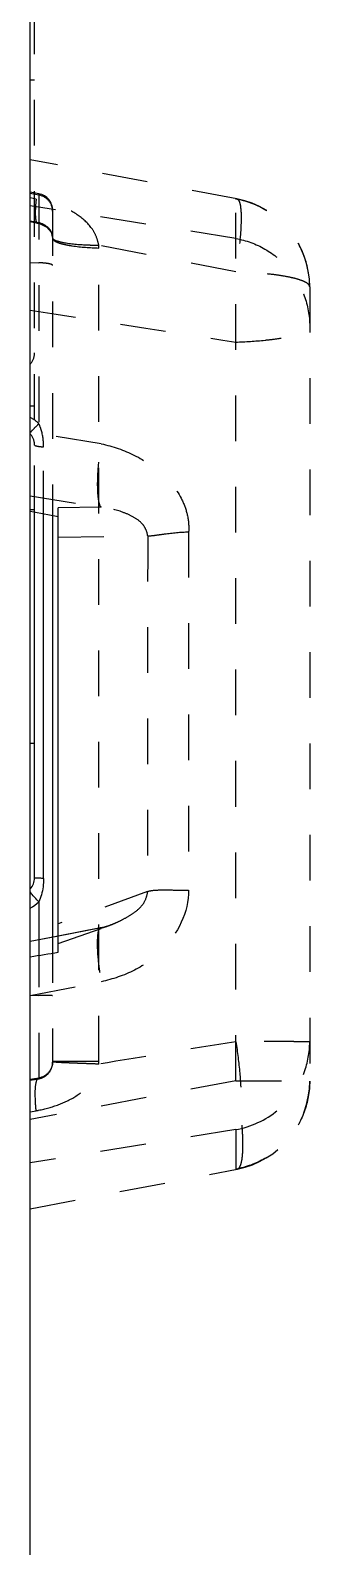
# Model space of a CAD drawing. Header units: millimetres. Extents: x 1540 to 3369, y -3458 to 1222.
# Drawn here: x 2584.7 to 2594.7, y -443.2 to -389 of the extents above; entities that cross this region are included whole.
import ezdxf

# ---------------------------------------------------------------- set-up
doc = ezdxf.new("R2010")
doc.units = ezdxf.units.MM
doc.header["$LTSCALE"] = 16.335
doc.linetypes.add('HIDDEN', pattern=[0.2, 0.1, -0.1])
doc.layers.add('21', color=7, linetype='CONTINUOUS')

msp = doc.modelspace()

# ---------------------------------------------------------------- linework, layer by layer
at = {"layer": '21', "color": 7, "linetype": 'Continuous'}
for p, q in [((2584.662, -635.737), (2584.662, -215.737)), ((2584.812, -419.319), (2584.812, -406.2)), ((2585.137, -419.338), (2585.137, -406.391)), ((2585.462, -406.391), (2585.462, -421.438)), ((2585.662, -421.978), (2585.662, -406.391)), ((2584.812, -414.516), (2584.662, -414.516)), ((2584.966, -420.176), (2584.966, -421.595)), ((2585.662, -421.399), (2584.662, -421.592)), ((2585.614, -421.414), (2584.662, -421.597))]:
    msp.add_line(p, q, dxfattribs=at)
at = {"layer": '21', "color": 8, "linetype": 'HIDDEN'}
for p, q in [((2584.812, -406.2), (2584.812, -385.989)), ((2584.812, -390.792), (2584.662, -390.792)), ((2592.059, -395.039), (2584.662, -393.636)), ((2584.966, -394.851), (2584.662, -394.797)), ((2584.966, -394.898), (2584.662, -394.846)), ((2584.872, -395.041), (2584.662, -394.999)), ((2592.018, -396.453), (2584.662, -395.285)), ((2584.966, -394.851), (2584.966, -403.076)), ((2592.018, -395.044), (2592.06, -395.04)), ((2592.018, -426.574), (2592.018, -395.044)), ((2584.662, -395.818), (2584.966, -395.88)), ((2584.662, -395.85), (2584.914, -395.902)), ((2585.462, -395.445), (2585.462, -406.391)), ((2584.914, -395.902), (2584.966, -395.88)), ((2585.255, -396.049), (2585.409, -396.226)), ((2585.409, -396.226), (2585.462, -396.441)), ((2592.018, -397.647), (2587.113, -396.701)), ((2587.115, -425.885), (2587.115, -396.794)), ((2584.662, -397.314), (2584.966, -397.322)), ((2594.662, -398.183), (2594.662, -426.592)), ((2584.662, -402.442), (2584.812, -402.442)), ((2587.204, -403.796), (2584.662, -403.384)), ((2585.137, -406.391), (2585.137, -403.905)), ((2584.662, -405.658), (2587.204, -406.063)), ((2584.662, -406.142), (2584.812, -406.142)), ((2585.661, -406.391), (2585.662, -406.081)), ((2587.204, -406.063), (2585.662, -406.081)), ((2585.662, -407.13), (2588.865, -407.09)), ((2590.33, -406.944), (2590.327, -419.758)), ((2588.862, -419.808), (2585.662, -420.968)), ((2587.2, -421.11), (2585.614, -421.414)), ((2585.662, -421.668), (2587.544, -421.004)), ((2587.174, -421.108), (2585.662, -421.399)), ((2587.176, -421.108), (2587.174, -421.108)), ((2587.2, -421.11), (2587.176, -421.108)), ((2584.966, -421.595), (2584.966, -426.504)), ((2585.462, -421.438), (2585.462, -425.898)), ((2584.662, -423.529), (2587.2, -423.034)), ((2584.662, -423.52), (2584.966, -423.521)), ((2584.966, -426.478), (2584.662, -426.531)), ((2584.662, -426.557), (2584.966, -426.504)), ((2592.018, -426.574), (2584.662, -427.959)), ((2584.662, -427.681), (2584.872, -427.645)), ((2592.018, -428.323), (2584.662, -429.511)), ((2592.018, -428.323), (2592.018, -429.732)), ((2584.662, -431.158), (2592.067, -429.734)), ((2592.018, -429.732), (2592.068, -429.734)), ((2592.068, -429.734), (2592.07, -429.734))]:
    msp.add_line(p, q, dxfattribs=at)
for points in [[(2584.913, -395.9), (2584.966, -395.911), (2585.255, -396.049)], [(2587.54, -421.001), (2587.492, -421.019), (2587.31, -421.077), (2587.176, -421.108)]]:
    msp.add_lwpolyline(points, dxfattribs=at)
for centre, radius, start, end in [((2584.862, -395.442), 0.6, 0, 80), ((2591.462, -398.183), 3.2, 0, 79.2388), ((2584.649, -396.794), 2.466, 0.0007, 2.1619), ((2584.212, -400.545), 0.6, 318.5904, 0), ((2584.103, -403.925), 1.211, 44.5099, 62.494), ((2584.212, -403.839), 0.6, 0, 41.4096), ((6685.325, -414.576), 4096.467, 179.895296, 180.073175), ((2586.051, -417.159), 4.122, 293.878, 297.703), ((2586.218, -417.538), 3.707, 290.9323, 293.8744), ((2754.099, -1431.381), 1019.173, 99.150638, 99.430086), ((2584.869, -425.913), 0.593, 339.7848, 359.9643), ((2584.575, -425.885), 2.54, 357.8516, 359.9999), ((2591.462, -426.592), 3.2, 280.9404, 360), ((2583.967, -422.609), 5.117, 280.1858, 281.1809)]:
    msp.add_arc(centre, radius, start, end, dxfattribs=at)
at = {"layer": '21', "color": 7, "linetype": 'Continuous'}
for centre, radius, start, end in [((2584.212, -419.319), 0.6, 318.5901, 0), ((2584.106, -419.331), 1.206, 297.4747, 315.4836)]:
    msp.add_arc(centre, radius, start, end, dxfattribs=at)
at = {"layer": '21', "color": 8, "linetype": 'HIDDEN'}
for points, knots in [([(2584.872, -395.041), (2584.866, -395.09), (2584.85, -395.261), (2584.839, -395.434), (2584.84, -395.557)], [0, 0, 0, 0, 0.287137, 1, 1, 1, 1]), ([(2587.113, -396.701), (2587.093, -396.582), (2587.026, -396.352), (2586.778, -395.941), (2586.302, -395.538), (2585.616, -395.228), (2585.122, -395.092), (2584.872, -395.041)], [0, 0, 0, 0, 0.122561, 0.240372, 0.482427, 0.740171, 1, 1, 1, 1]), ([(2585.462, -395.48), (2585.462, -395.345), (2585.361, -395.065), (2585.101, -394.922), (2584.966, -394.898)], [0, 0, 0, 0, 0.497437, 1, 1, 1, 1]), ([(2592.059, -395.04), (2592.089, -395.046), (2592.147, -395.122), (2592.204, -395.379), (2592.217, -395.902), (2592.154, -396.698), (2592.072, -397.311), (2592.018, -397.647)], [0, 0, 0, 0, 0.034524, 0.094407, 0.302278, 0.616156, 1, 1, 1, 1]), ([(2594.662, -398.183), (2594.662, -397.814), (2594.531, -397.069), (2593.963, -396.092), (2593.095, -395.366), (2592.383, -395.108), (2592.018, -395.044)], [0, 0, 0, 0, 0.249611, 0.499433, 0.749575, 1, 1, 1, 1]), ([(2584.84, -395.557), (2584.84, -395.615), (2584.844, -395.713), (2584.859, -395.812), (2584.873, -395.849)], [0, 0, 0, 0, 0.598452, 1, 1, 1, 1]), ([(2584.873, -395.849), (2584.875, -395.855), (2584.884, -395.875), (2584.899, -395.895), (2584.913, -395.9)], [0, 0, 0, 0, 0.319954, 1, 1, 1, 1]), ([(2584.966, -395.88), (2585.092, -395.917), (2585.276, -396.011), (2585.433, -396.232), (2585.461, -396.368), (2585.462, -396.439)], [0, 0, 0, 0, 0.493702, 0.733643, 1, 1, 1, 1]), ([(2585.462, -396.439), (2585.462, -396.497), (2585.577, -396.575), (2585.734, -396.629), (2585.851, -396.658), (2585.917, -396.671)], [0, 0, 0, 0, 0.329445, 0.620313, 1, 1, 1, 1]), ([(2585.945, -396.623), (2585.826, -396.604), (2585.668, -396.57), (2585.508, -396.506), (2585.462, -396.459), (2585.462, -396.439)], [0, 0, 0, 0, 0.683267, 0.885828, 1, 1, 1, 1]), ([(2585.917, -396.671), (2585.999, -396.689), (2586.395, -396.757), (2586.797, -396.784), (2587.115, -396.794)], [0, 0, 0, 0, 0.208748, 1, 1, 1, 1]), ([(2587.113, -396.701), (2587.002, -396.702), (2586.612, -396.697), (2586.221, -396.669), (2585.945, -396.623)], [0, 0, 0, 0, 0.283502, 1, 1, 1, 1]), ([(2592.018, -396.453), (2592.383, -396.517), (2593.095, -396.775), (2593.963, -397.501), (2594.531, -398.478), (2594.662, -399.223), (2594.662, -399.592)], [0, 0, 0, 0, 0.250425, 0.500567, 0.750389, 1, 1, 1, 1]), ([(2585.462, -397.418), (2585.462, -397.401), (2585.402, -397.371), (2585.308, -397.351), (2585.149, -397.33), (2585.032, -397.324), (2584.966, -397.322)], [0, 0, 0, 0, 0.095373, 0.305484, 0.619111, 1, 1, 1, 1]), ([(2594.662, -398.183), (2594.662, -398.148), (2594.603, -398.063), (2594.447, -397.982), (2594.21, -397.898), (2593.891, -397.825), (2593.5, -397.76), (2592.868, -397.686), (2592.367, -397.657), (2592.018, -397.647)], [0, 0, 0, 0, 0.038457, 0.100337, 0.191192, 0.310248, 0.454938, 0.621466, 1, 1, 1, 1]), ([(2592.018, -400.158), (2592.367, -400.147), (2592.869, -400.116), (2593.5, -400.039), (2593.891, -399.97), (2594.21, -399.892), (2594.448, -399.805), (2594.605, -399.718), (2594.662, -399.629), (2594.662, -399.592)], [0, 0, 0, 0, 0.377103, 0.543094, 0.68743, 0.806377, 0.897454, 0.960061, 1, 1, 1, 1]), ([(2584.731, -403.316), (2584.723, -403.324), (2584.7, -403.348), (2584.677, -403.373), (2584.662, -403.391)], [0, 0, 0, 0, 0.30635, 1, 1, 1, 1]), ([(2584.966, -403.076), (2584.945, -403.098), (2584.865, -403.177), (2584.787, -403.257), (2584.731, -403.316)], [0, 0, 0, 0, 0.271822, 1, 1, 1, 1]), ([(2584.812, -403.839), (2584.812, -403.844), (2584.826, -403.857), (2584.876, -403.874), (2584.925, -403.883), (2584.963, -403.888)], [0, 0, 0, 0, 0.099124, 0.292207, 1, 1, 1, 1]), ([(2584.963, -403.888), (2584.977, -403.89), (2585.034, -403.897), (2585.092, -403.902), (2585.137, -403.905)], [0, 0, 0, 0, 0.228417, 1, 1, 1, 1]), ([(2587.204, -406.063), (2587.173, -406.043), (2587.133, -405.946), (2587.099, -405.773), (2587.077, -405.527), (2587.067, -405.107), (2587.097, -404.52), (2587.159, -404.039), (2587.204, -403.796)], [0, 0, 0, 0, 0.046904, 0.126373, 0.235155, 0.36736, 0.676075, 1, 1, 1, 1]), ([(2587.204, -403.796), (2587.614, -403.885), (2588.402, -404.156), (2589.422, -404.827), (2590.043, -405.612), (2590.31, -406.346), (2590.34, -406.742), (2590.33, -406.944)], [0, 0, 0, 0, 0.262837, 0.515565, 0.754743, 0.873535, 1, 1, 1, 1]), ([(2588.865, -407.09), (2588.852, -406.999), (2588.8, -406.828), (2588.618, -406.582), (2588.328, -406.39), (2587.851, -406.184), (2587.464, -406.089), (2587.204, -406.063)], [0, 0, 0, 0, 0.13201, 0.252137, 0.433492, 0.623661, 1, 1, 1, 1]), ([(2588.865, -407.09), (2588.95, -407.089), (2589.15, -407.064), (2589.636, -406.996), (2590.041, -406.951), (2590.33, -406.944)], [0, 0, 0, 0, 0.171761, 0.410695, 1, 1, 1, 1]), ([(2590.327, -419.758), (2590.336, -420.538), (2589.723, -421.739), (2588.408, -422.68), (2587.609, -422.943), (2587.2, -423.034)], [0, 0, 0, 0, 0.485116, 0.739399, 1, 1, 1, 1]), ([(2587.967, -420.808), (2588.071, -420.753), (2588.272, -420.638), (2588.553, -420.44), (2588.78, -420.165), (2588.847, -419.931), (2588.862, -419.808)], [0, 0, 0, 0, 0.252228, 0.495215, 0.734181, 1, 1, 1, 1]), ([(2588.862, -419.808), (2588.943, -419.778), (2589.145, -419.752), (2589.483, -419.747), (2589.887, -419.756), (2590.175, -419.76), (2590.327, -419.758)], [0, 0, 0, 0, 0.175392, 0.41068, 0.691305, 1, 1, 1, 1]), ([(2587.174, -421.108), (2587.15, -421.112), (2587.103, -421.175), (2587.062, -421.378), (2587.05, -421.774), (2587.092, -422.358), (2587.157, -422.798), (2587.2, -423.034)], [0, 0, 0, 0, 0.03746, 0.103189, 0.323197, 0.632994, 1, 1, 1, 1]), ([(2587.2, -421.11), (2587.228, -421.103), (2587.343, -421.072), (2587.456, -421.034), (2587.54, -421.002)], [0, 0, 0, 0, 0.244538, 1, 1, 1, 1]), ([(2585.462, -423.543), (2585.462, -423.539), (2585.447, -423.531), (2585.403, -423.524), (2585.302, -423.521), (2585.151, -423.522), (2585.032, -423.521), (2584.966, -423.521)], [0, 0, 0, 0, 0.024801, 0.080418, 0.288746, 0.608616, 1, 1, 1, 1]), ([(2592.019, -425.178), (2592.077, -425.552), (2592.165, -426.252), (2592.216, -427.088), (2592.202, -427.649), (2592.168, -427.959), (2592.117, -428.178), (2592.057, -428.295), (2592.018, -428.323)], [0, 0, 0, 0, 0.35579, 0.663311, 0.78607, 0.883835, 0.954945, 1, 1, 1, 1]), ([(2594.662, -425.183), (2594.662, -425.182), (2594.656, -425.184), (2594.649, -425.182), (2594.632, -425.182), (2594.601, -425.181), (2594.545, -425.181), (2594.462, -425.179), (2594.355, -425.179), (2594.227, -425.178), (2594.077, -425.177), (2593.839, -425.176), (2593.499, -425.174), (2593.046, -425.173), (2592.546, -425.177), (2592.198, -425.178), (2592.019, -425.178)], [0, 0, 0, 0, 0.001174, 0.004648, 0.010412, 0.01845, 0.04128, 0.073002, 0.113434, 0.162209, 0.218912, 0.283129, 0.432225, 0.605068, 0.796588, 1, 1, 1, 1]), ([(2584.959, -427.629), (2585.203, -427.581), (2585.682, -427.45), (2586.341, -427.132), (2586.883, -426.653), (2587.075, -426.209), (2587.113, -425.98)], [0, 0, 0, 0, 0.259622, 0.515935, 0.75855, 1, 1, 1, 1]), ([(2585.462, -425.898), (2585.461, -426.037), (2585.351, -426.314), (2585.095, -426.455), (2584.966, -426.478)], [0, 0, 0, 0, 0.515918, 1, 1, 1, 1]), ([(2585.944, -425.886), (2585.875, -425.886), (2585.757, -425.885), (2585.618, -425.885), (2585.538, -425.888), (2585.497, -425.89), (2585.478, -425.893), (2585.462, -425.895), (2585.462, -425.898)], [0, 0, 0, 0, 0.425689, 0.740074, 0.851957, 0.93262, 0.981749, 1, 1, 1, 1]), ([(2587.113, -425.98), (2587.003, -425.976), (2586.789, -425.968), (2586.482, -425.957), (2586.204, -425.946), (2585.961, -425.936), (2585.762, -425.927), (2585.624, -425.919), (2585.542, -425.912), (2585.499, -425.908), (2585.479, -425.904), (2585.462, -425.901), (2585.462, -425.898)], [0, 0, 0, 0, 0.200436, 0.3877, 0.557484, 0.705353, 0.827611, 0.920149, 0.953952, 0.978784, 0.994195, 1, 1, 1, 1]), ([(2587.115, -425.885), (2587.005, -425.885), (2586.614, -425.885), (2586.224, -425.886), (2585.944, -425.886)], [0, 0, 0, 0, 0.282836, 1, 1, 1, 1]), ([(2584.872, -427.645), (2584.852, -427.445), (2584.832, -427.109), (2584.843, -426.769), (2584.873, -426.636)], [0, 0, 0, 0, 0.596944, 1, 1, 1, 1]), ([(2584.873, -426.636), (2584.881, -426.597), (2584.895, -426.536), (2584.943, -426.481), (2584.966, -426.478)], [0, 0, 0, 0, 0.629392, 1, 1, 1, 1]), ([(2592.018, -428.323), (2592.561, -428.227), (2593.616, -427.743), (2594.281, -426.791), (2594.469, -426.274)], [0, 0, 0, 0, 0.50054, 1, 1, 1, 1]), ([(2592.069, -429.734), (2592.109, -429.725), (2592.163, -429.663), (2592.202, -429.563), (2592.244, -429.4), (2592.27, -429.133), (2592.276, -428.744), (2592.254, -428.275), (2592.185, -427.54), (2592.095, -426.966), (2592.018, -426.574)], [0, 0, 0, 0, 0.038169, 0.066128, 0.101264, 0.193635, 0.314783, 0.461791, 0.629193, 1, 1, 1, 1]), ([(2592.018, -426.574), (2592.197, -426.574), (2592.545, -426.574), (2593.046, -426.576), (2593.498, -426.578), (2593.839, -426.58), (2594.077, -426.581), (2594.226, -426.583), (2594.355, -426.584), (2594.462, -426.586), (2594.545, -426.587), (2594.601, -426.588), (2594.632, -426.59), (2594.649, -426.59), (2594.656, -426.592), (2594.662, -426.591), (2594.662, -426.592)], [0, 0, 0, 0, 0.203388, 0.394893, 0.567727, 0.716816, 0.781031, 0.837734, 0.88651, 0.926945, 0.958671, 0.981506, 0.989547, 0.995316, 0.998799, 1, 1, 1, 1]), ([(2594.662, -426.592), (2594.662, -426.961), (2594.531, -427.706), (2593.963, -428.684), (2593.095, -429.41), (2592.383, -429.668), (2592.018, -429.732)], [0, 0, 0, 0, 0.249611, 0.499433, 0.749575, 1, 1, 1, 1])]:
    msp.add_open_spline(points, degree=3, knots=knots, dxfattribs=at)
for points in [[(2584.662, -399.021), (2587.114, -399.4), (2589.566, -399.778), (2592.018, -400.158)], [(2585.052, -403.295), (2585.029, -403.22), (2585.001, -403.147), (2584.966, -403.076)], [(2585.137, -403.905), (2585.136, -403.7), (2585.112, -403.491), (2585.052, -403.295)], [(2594.469, -426.274), (2594.596, -425.927), (2594.662, -425.552), (2594.662, -425.183)], [(2585.221, -426.394), (2585.312, -426.327), (2585.385, -426.228), (2585.425, -426.121)], [(2584.966, -426.504), (2585.057, -426.488), (2585.146, -426.449), (2585.221, -426.394)]]:
    msp.add_open_spline(points, degree=3, dxfattribs=at)
at = {"layer": '21', "color": 7, "linetype": 'Continuous'}
for points in [[(2584.662, -406.2), (2584.995, -406.263), (2585.328, -406.327), (2585.661, -406.391)], [(2585.118, -419.64), (2585.106, -419.735), (2585.087, -419.83), (2585.061, -419.922)], [(2585.137, -419.338), (2585.137, -419.439), (2585.131, -419.54), (2585.118, -419.64)], [(2585.061, -419.922), (2585.037, -420.009), (2585.005, -420.095), (2584.966, -420.176)], [(2584.662, -422.139), (2584.995, -422.085), (2585.328, -422.032), (2585.661, -421.979)]]:
    msp.add_open_spline(points, degree=3, dxfattribs=at)
for points, knots in [([(2585.137, -419.338), (2585.093, -419.337), (2585.015, -419.335), (2584.922, -419.332), (2584.866, -419.328), (2584.837, -419.326), (2584.823, -419.322), (2584.812, -419.321), (2584.812, -419.319)], [0, 0, 0, 0, 0.403284, 0.72773, 0.845125, 0.929556, 0.980918, 1, 1, 1, 1]), ([(2584.73, -419.912), (2584.723, -419.903), (2584.699, -419.872), (2584.676, -419.839), (2584.662, -419.815)], [0, 0, 0, 0, 0.290012, 1, 1, 1, 1]), ([(2584.966, -420.176), (2584.944, -420.153), (2584.861, -420.069), (2584.782, -419.98), (2584.73, -419.912)], [0, 0, 0, 0, 0.271639, 1, 1, 1, 1])]:
    msp.add_open_spline(points, degree=3, knots=knots, dxfattribs=at)

doc.saveas('drawing.dxf')
